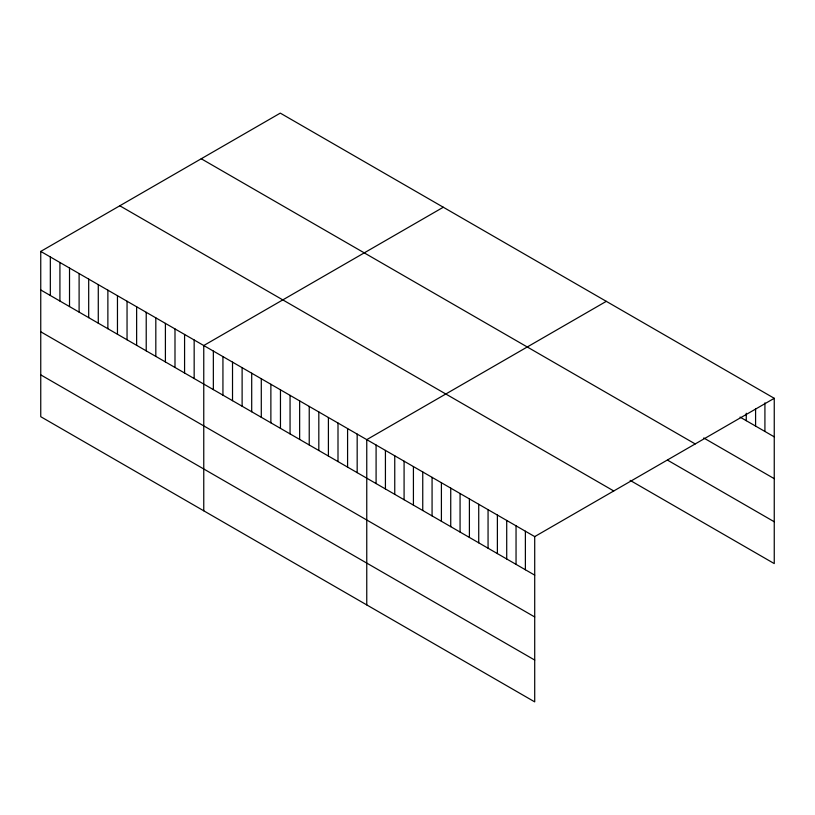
<?xml version="1.0" encoding="UTF-8"?>
<svg xmlns="http://www.w3.org/2000/svg" width="815" height="815" viewBox="0 0 815 815"><rect width="100%" height="100%" fill="white"/><g stroke="black" fill="none" stroke-linecap="round" stroke-linejoin="round"><path stroke-width="1.22" d="M40.75 251.417L534.711 536.606L534.711 701.878L40.75 416.699L40.75 251.417L280.289 113.122L774.25 398.301L774.25 563.583L630.148 480.381M443.299 207.234L203.76 345.529L203.76 510.801M606.299 301.346L366.76 439.642L366.76 604.913M534.711 536.606L774.25 398.301M740.04 417.097L774.25 436.85M703.752 437.971L774.25 478.67M201.244 158.762L695.205 443.941M667.465 460.108L774.25 521.763M119.795 205.777L613.756 490.966M40.75 289.967L534.711 575.145M40.75 331.787L534.711 616.965M40.75 374.869L534.711 660.058M764.918 402.865L764.918 431.461M755.587 408.672L755.587 426.082M746.255 413.225L746.255 420.693M525.38 531.217L525.38 569.756M516.048 525.828L516.048 564.377M506.716 520.439L506.716 558.988M497.384 515.06L497.384 553.599M488.063 509.67L488.063 548.21M478.731 504.281L478.731 542.831M469.399 498.892L469.399 537.442M460.068 493.503L460.068 532.052M450.736 488.124L450.736 526.663M441.404 482.735L441.404 521.284M432.072 477.346L432.072 515.895M422.751 471.956L422.751 510.506M413.419 466.577L413.419 505.117M404.087 461.188L404.087 499.727M394.755 455.799L394.755 494.348M385.424 450.41L385.424 488.959M376.092 445.031L376.092 483.57M357.174 434.1L357.174 472.649M347.587 428.568L347.587 467.117M338.001 423.036L338.001 461.575M328.404 417.494L328.404 456.043M318.818 411.962L318.818 450.501M309.231 406.42L309.231 444.97M299.645 400.888L299.645 439.438M290.059 395.356L290.059 433.896M280.462 389.815L280.462 428.364M270.875 384.283L270.875 422.822M261.289 378.741L261.289 417.29M251.703 373.209L251.703 411.758M242.116 367.677L242.116 406.216M232.52 362.135L232.52 400.685M222.933 356.603L222.933 395.143M213.347 351.061L213.347 389.611M194.164 339.987L194.164 378.537M184.577 334.456L184.577 373.005M174.991 328.924L174.991 367.463M165.404 323.382L165.404 361.931M155.818 317.85L155.818 356.389M146.221 312.308L146.221 350.858M136.635 306.776L136.635 345.326M127.048 301.244L127.048 339.784M117.462 295.702L117.462 334.252M107.875 290.171L107.875 328.71M98.279 284.629L98.279 323.178M88.692 279.097L88.692 317.646M79.106 273.565L79.106 312.104M69.519 268.023L69.519 306.572M59.923 262.491L59.923 301.03M50.336 256.949L50.336 295.499"/></g></svg>
